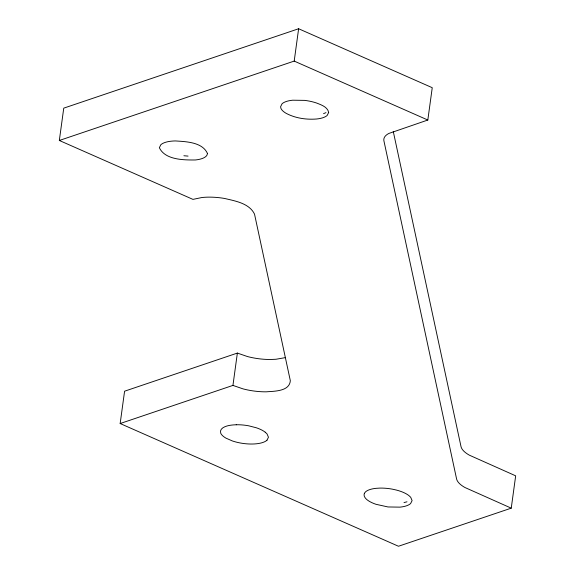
<?xml version="1.0" encoding="UTF-8"?>
<svg xmlns="http://www.w3.org/2000/svg" width="575" height="575" viewBox="0 0 575 575"><rect width="100%" height="100%" fill="white"/><g stroke="black" fill="none" stroke-linecap="round" stroke-linejoin="round"><path stroke-width="0.86" d="M285.329 357.636L275.957 359.26L270.545 359.49A35.118 13.268 7.8 0 1 247.444 356.543L237.367 353.079L124.588 391.201L120.161 423.538L232.94 385.408L243.024 388.872A35.118 13.268 7.8 0 0 266.117 391.827C274.225 391.165 289.469 391.525 290.332 380.722L254.517 214.101C249.227 203.234 235.211 200.991 224.552 198.454A35.118 13.268 7.8 0 0 201.89 197.527L192.948 199.381L59.326 140.472L63.753 108.143L298.626 28.75L432.249 87.695L427.822 120.024L388.865 133.443A35.24 13.311 7.8 0 0 383.935 140.947L456.579 478.896A35.24 13.311 7.8 0 0 464.974 487.528L511.247 508.156L515.674 475.827L469.401 455.192A35.24 13.311 7.8 0 1 461.006 446.559L393.264 131.438M232.94 385.408L237.367 353.079M59.326 140.472L294.199 61.087L298.626 28.75M266.973 440.213L268.46 437.23L267.03 433.909L265.255 432.235M323.553 113.663L325.967 112.628M511.247 508.156L398.475 546.25L120.161 423.538M404.002 502.586L406.978 501.795M183.885 155.746L188.061 156.105M294.199 61.087L427.822 120.024M236.239 424.753A24.272 9.171 7.8 0 1 248.659 425.802L256.472 427.814A24.272 9.171 7.8 0 1 265.298 432.249M266.973 440.213A24.186 9.135 7.8 0 1 232.365 440.946L225.932 438.128A24.517 9.265 7.8 0 1 220.714 433.191C219.097 428.353 225.35 426.197 229.001 425.5A24.186 9.135 7.8 0 1 236.282 424.788M364.377 493.336C363.263 495.909 365.283 498.367 367.202 499.883A24.186 9.135 7.8 0 0 375.978 504.297L387.988 506.956L400.013 507.143A24.193 9.143 7.8 0 0 410.615 503.556L412.103 500.581L410.679 497.253L408.904 495.585A24.193 9.143 7.8 0 0 396.34 490.044L392.301 489.145A24.272 9.171 7.8 0 0 379.888 488.096L376.086 488.326A24.193 9.143 7.8 0 0 365.484 491.905L364.377 493.336M207.446 153.41L207.065 154.963A24.179 9.135 7.8 0 1 195.371 159.972C183.597 160.073 165.118 159.936 159.354 147.725L160.827 144.742A24.179 9.135 7.8 0 1 175.253 140.933C186.185 141.644 202.256 142.075 207.446 153.41M328.677 112.448L327.189 115.424A24.193 9.143 7.8 0 1 316.588 119.003C306.223 119.801 295.435 118.234 286.178 113.354A24.193 9.143 7.8 0 1 280.938 108.402L280.586 106.763L282.059 103.773A24.193 9.143 7.8 0 1 292.646 100.208L304.685 100.381A24.193 9.143 7.8 0 1 316.667 103.054C321.252 104.887 327.613 106.936 328.677 112.448"/></g></svg>
